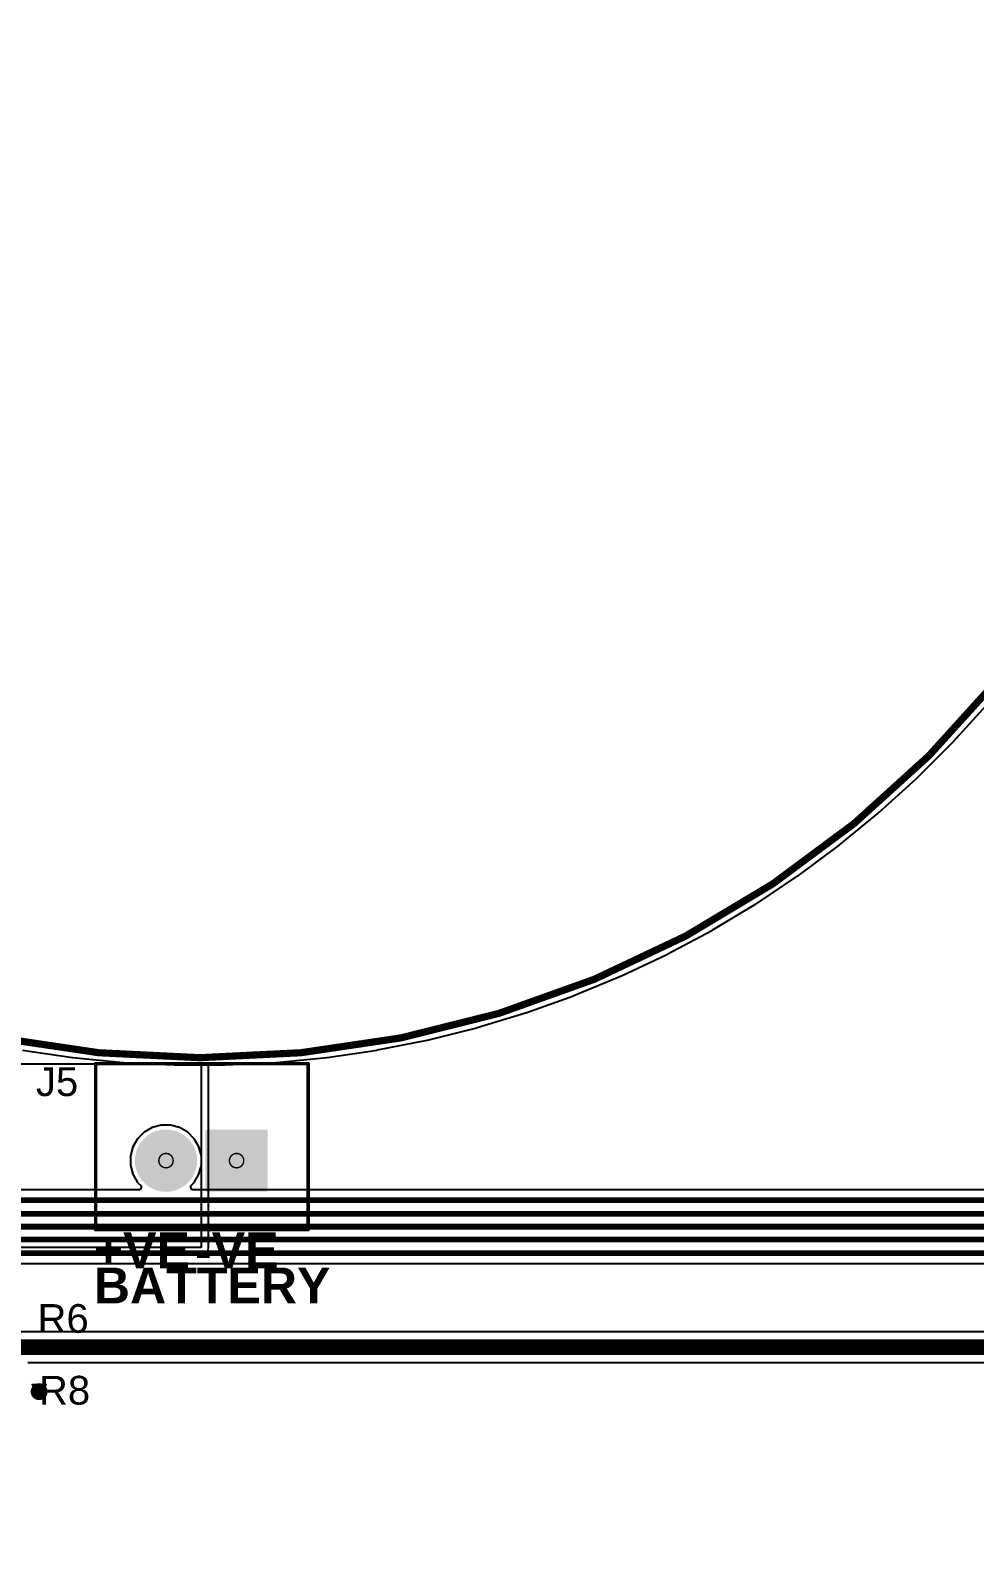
# Model space of a CAD drawing. Header units: inches. Extents: x -89 to 427, y -87 to 99.
# Drawn here: x -6 to 27.4, y -54.3 to -0.2 of the extents above; entities that cross this region are included whole.
import ezdxf

# ---------------------------------------------------------------- set-up
doc = ezdxf.new("R2010")
doc.units = ezdxf.units.IN
for name, color, linetype in [('Board_Outline', 56, 'Continuous'), ('Bottom Layer', 5, 'Continuous'), ('Bottom Solder', 6, 'Continuous'), ('Drill Drawing', 1, 'Continuous'), ('Multi-Layer', 9, 'Continuous'), ('Pad Holes', 156, 'Continuous'), ('Top Layer', 1, 'Continuous'), ('Top Overlay', 2, 'Continuous'), ('Top Solder', 216, 'Continuous'), ('Via Holes', 16, 'Continuous')]:
    doc.layers.add(name, color=color, linetype=linetype)
doc.styles.add('Arial', font='', dxfattribs={"height": 0.2})
doc.styles.add('Arial_Bold', font='', dxfattribs={"height": 0.2})
doc.styles.get('Arial').set_extended_font_data('Arial')
doc.styles.get('Arial_Bold').set_extended_font_data('Arial', bold=True)

msp = doc.modelspace()

# ---------------------------------------------------------------- hatches: boundary and pattern name
at = {"layer": 'Bottom Layer'}
h = msp.add_hatch(color=5, dxfattribs=at)
edge = h.paths.add_edge_path()
edge.add_arc((-1.199, -40.157), 1, 0, 360)
msp.add_hatch(color=5, dxfattribs=at).paths.add_polyline_path([(2.301, -41.157), (0.301, -41.157), (0.301, -39.157), (2.301, -39.157)])
h = msp.add_hatch(color=5, dxfattribs=at)
edge = h.paths.add_edge_path()
edge.add_arc((-5.69, -48.336), 0.3, 0, 360)
at = {"layer": 'Bottom Solder'}
h = msp.add_hatch(color=6, dxfattribs=at)
edge = h.paths.add_edge_path()
edge.add_arc((-1.199, -40.157), 1.102, 0, 360)
msp.add_hatch(color=6, dxfattribs=at).paths.add_polyline_path([(2.402, -41.259), (0.199, -41.259), (0.199, -39.056), (2.402, -39.056)])
at = {"layer": 'Multi-Layer'}
h = msp.add_hatch(color=9, dxfattribs=at)
edge = h.paths.add_edge_path()
edge.add_arc((-1.199, -40.157), 1, 0, 360)
msp.add_hatch(color=9, dxfattribs=at).paths.add_polyline_path([(2.301, -41.157), (0.301, -41.157), (0.301, -39.157), (2.301, -39.157)])
at = {"layer": 'Pad Holes'}
h = msp.add_hatch(color=7, dxfattribs=at)
edge = h.paths.add_edge_path()
edge.add_arc((-1.199, -40.157), 0.5, 0, 360)
h = msp.add_hatch(color=7, dxfattribs=at)
edge = h.paths.add_edge_path()
edge.add_arc((1.301, -40.157), 0.5, 0, 360)
at = {"layer": 'Top Layer'}
h = msp.add_hatch(color=1, dxfattribs=at)
edge = h.paths.add_edge_path()
edge.add_arc((-1.199, -40.157), 1, 0, 360)
msp.add_hatch(color=1, dxfattribs=at).paths.add_polyline_path([(2.301, -41.157), (0.301, -41.157), (0.301, -39.157), (2.301, -39.157)])
h = msp.add_hatch(color=1, dxfattribs=at)
edge = h.paths.add_edge_path()
edge.add_arc((-5.69, -48.336), 0.3, 0, 360)
at = {"layer": 'Top Solder'}
h = msp.add_hatch(color=216, dxfattribs=at)
edge = h.paths.add_edge_path()
edge.add_arc((-1.199, -40.157), 1.102, 0, 360)
msp.add_hatch(color=216, dxfattribs=at).paths.add_polyline_path([(2.402, -41.259), (0.199, -41.259), (0.199, -39.056), (2.402, -39.056)])
at = {"layer": 'Via Holes'}
h = msp.add_hatch(color=7, dxfattribs=at)
edge = h.paths.add_edge_path()
edge.add_arc((-5.69, -48.336), 0.15, 0, 360)

# ---------------------------------------------------------------- linework, layer by layer
at = {"layer": 'Board_Outline'}
for points in [[(87.312, 0, 0.254, 0.254, 1), (-87.312, 0, 0.254, 0.254, 1)], [(36.513, 0, 0.254, 0.254, 1), (-36.513, 0, 0.254, 0.254, 1)]]:
    msp.add_lwpolyline(points, format="xyseb", close=True, dxfattribs=at)
at = {"layer": 'Bottom Layer'}
for p, q in [((26.644, -25.358), (27.848, -24.03)), ((25.368, -26.635), (26.635, -25.368)), ((26.635, -25.368), (26.639, -25.362)), ((26.639, -25.362), (26.644, -25.358)), ((24.03, -27.848), (25.358, -26.644)), ((25.358, -26.644), (25.362, -26.639)), ((25.362, -26.639), (25.368, -26.635)), ((22.635, -28.993), (24.02, -27.856)), ((24.02, -27.856), (24.025, -27.851)), ((24.025, -27.851), (24.03, -27.848)), ((21.185, -30.069), (22.625, -29.001)), ((22.625, -29.001), (22.629, -28.996)), ((22.629, -28.996), (22.635, -28.993)), ((19.684, -31.072), (21.174, -30.076)), ((21.174, -30.076), (21.179, -30.072)), ((21.179, -30.072), (21.185, -30.069)), ((18.136, -32.001), (19.673, -31.079)), ((19.673, -31.079), (19.678, -31.075)), ((19.678, -31.075), (19.684, -31.072)), ((16.543, -32.852), (18.124, -32.007)), ((18.124, -32.007), (18.129, -32.003)), ((18.129, -32.003), (18.136, -32.001)), ((14.912, -33.624), (16.532, -32.858)), ((16.532, -32.858), (16.537, -32.854)), ((16.537, -32.854), (16.543, -32.852)), ((13.244, -34.315), (14.9, -33.629)), ((14.9, -33.629), (14.905, -33.626)), ((14.905, -33.626), (14.912, -33.624)), ((11.544, -34.924), (13.232, -34.32)), ((13.232, -34.32), (13.237, -34.317)), ((13.237, -34.317), (13.244, -34.315)), ((9.816, -35.448), (11.532, -34.928)), ((11.532, -34.928), (11.538, -34.925)), ((11.538, -34.925), (11.544, -34.924)), ((8.065, -35.887), (9.804, -35.452)), ((9.804, -35.452), (9.81, -35.449)), ((9.81, -35.449), (9.816, -35.448)), ((-6.282, -36.242), (-4.509, -36.505)), ((4.509, -36.505), (6.282, -36.242)), ((6.282, -36.242), (6.288, -36.24)), ((6.288, -36.24), (6.295, -36.24)), ((6.295, -36.24), (8.053, -35.89)), ((8.053, -35.89), (8.059, -35.888)), ((8.059, -35.888), (8.065, -35.887)), ((-4.509, -36.505), (-4.502, -36.505)), ((-4.502, -36.505), (-4.496, -36.507)), ((-4.496, -36.507), (-2.712, -36.682)), ((-2.712, -36.682), (-2.706, -36.682)), ((-2.706, -36.682), (-2.7, -36.683)), ((-2.7, -36.683), (-0.909, -36.771)), ((-0.909, -36.771), (-0.903, -36.77)), ((-0.903, -36.77), (-0.896, -36.771)), ((-0.896, -36.771), (0.896, -36.771)), ((0.896, -36.771), (0.903, -36.77)), ((0.903, -36.77), (0.909, -36.771)), ((0.909, -36.771), (2.7, -36.683)), ((2.7, -36.683), (2.706, -36.682)), ((2.706, -36.682), (2.712, -36.682)), ((2.712, -36.682), (4.496, -36.507)), ((4.496, -36.507), (4.502, -36.505)), ((4.502, -36.505), (4.509, -36.505)), ((-1.683, -38.989), (-1.969, -39.154)), ((-1.364, -38.903), (-1.683, -38.989)), ((-1.034, -38.903), (-1.364, -38.903)), ((-0.715, -38.989), (-1.034, -38.903)), ((-0.429, -39.154), (-0.715, -38.989)), ((-2.203, -39.387), (-2.368, -39.673)), ((-1.969, -39.154), (-2.203, -39.387)), ((-0.196, -39.387), (-0.429, -39.154)), ((-0.031, -39.673), (-0.196, -39.387)), ((-2.368, -39.673), (-2.453, -39.992)), ((-2.453, -39.992), (-2.453, -40.322)), ((0.055, -39.992), (-0.031, -39.673)), ((0.055, -40.322), (0.055, -39.992)), ((-2.453, -40.322), (-2.368, -40.641)), ((-2.368, -40.641), (-2.203, -40.927)), ((-0.196, -40.927), (-0.031, -40.641)), ((-0.031, -40.641), (0.055, -40.322)), ((-2.203, -40.927), (-2.065, -41.065)), ((-2.065, -41.065), (-2.118, -41.192)), ((-0.333, -41.065), (-0.196, -40.927)), ((-0.281, -41.192), (-0.333, -41.065)), ((-2.118, -41.192), (-27.795, -41.192)), ((30.101, -41.192), (-0.281, -41.192)), ((-28.688, -43.797), (59.03, -43.797)), ((67.543, -46.218), (-6.495, -46.218)), ((-6.086, -47.305), (67.769, -47.305))]:
    msp.add_line(p, q, dxfattribs=at)
for points in [[(-27.946, -41.554, 0.203, 0.203, 0), (30.251, -41.554, 0.203, 0.203, 0)], [(-28.145, -42.037, 0.203, 0.203, 0), (37.592, -42.037, 0.203, 0.203, 0)], [(-28.335, -42.494, 0.203, 0.203, 0), (45.898, -42.494, 0.203, 0.203, 0)], [(-28.688, -43.434, 0.203, 0.203, 0), (59.03, -43.434, 0.203, 0.203, 0)], [(-28.524, -42.951, 0.203, 0.203, 0), (52.527, -42.951, 0.203, 0.203, 0)], [(-6.629, -46.761, 0.559, 0.559, 0), (67.769, -46.761, 0.559, 0.559, 0)]]:
    msp.add_lwpolyline(points, format="xyseb", dxfattribs=at)
at = {"layer": 'Drill Drawing'}
for points in [[(-0.945, -40.157, 0.0508, 0.0508, 1), (-1.453, -40.157, 0.0508, 0.0508, 1)], [(1.555, -40.157, 0.0508, 0.0508, 1), (1.047, -40.157, 0.0508, 0.0508, 1)], [(-1.466, -40.157, 0.0254, 0.0254, 1), (-1.441, -40.157, 0.0254, 0.0254, 1)], [(-0.958, -40.157, 0.0254, 0.0254, 1), (-0.933, -40.157, 0.0254, 0.0254, 1)], [(1.034, -40.157, 0.0254, 0.0254, 1), (1.059, -40.157, 0.0254, 0.0254, 1)], [(1.542, -40.157, 0.0254, 0.0254, 1), (1.567, -40.157, 0.0254, 0.0254, 1)], [(-5.956, -48.082, 0.0254, 0.0254, 1), (-5.931, -48.082, 0.0254, 0.0254, 1)], [(-5.956, -48.082, 0.0254, 0.0254, 1), (-5.931, -48.082, 0.0254, 0.0254, 1)], [(-5.448, -48.082, 0.0254, 0.0254, 1), (-5.423, -48.082, 0.0254, 0.0254, 1)], [(-5.448, -48.082, 0.0254, 0.0254, 1), (-5.423, -48.082, 0.0254, 0.0254, 1)], [(-5.702, -48.59, 0.0254, 0.0254, 1), (-5.677, -48.59, 0.0254, 0.0254, 1)], [(-5.702, -48.59, 0.0254, 0.0254, 1), (-5.677, -48.59, 0.0254, 0.0254, 1)]]:
    msp.add_lwpolyline(points, format="xyseb", close=True, dxfattribs=at)
for points in [[(-5.944, -48.082, 0.0508, 0.0508, 0), (-5.436, -48.082, 0.0508, 0.0508, 0)], [(-5.944, -48.082, 0.0508, 0.0508, 0), (-5.69, -48.59, 0.0508, 0.0508, 0)], [(-5.69, -48.59, 0.0508, 0.0508, 0), (-5.436, -48.082, 0.0508, 0.0508, 0)]]:
    msp.add_lwpolyline(points, format="xyseb", dxfattribs=at)
at = {"layer": 'Multi-Layer'}
for p, q in [((26.452, -25.184), (27.656, -23.856)), ((25.184, -26.452), (26.452, -25.184)), ((23.856, -27.656), (25.184, -26.452)), ((22.47, -28.793), (23.856, -27.656)), ((21.031, -29.861), (22.47, -28.793)), ((19.54, -30.857), (21.031, -29.861)), ((18.002, -31.779), (19.54, -30.857)), ((16.421, -32.624), (18.002, -31.779)), ((14.801, -33.39), (16.421, -32.624)), ((13.145, -34.076), (14.801, -33.39)), ((11.457, -34.68), (13.145, -34.076)), ((9.741, -35.2), (11.457, -34.68)), ((8.002, -35.636), (9.741, -35.2)), ((6.244, -35.986), (8.002, -35.636)), ((-6.244, -35.986), (-4.471, -36.249)), ((-4.471, -36.249), (-2.687, -36.425)), ((2.687, -36.425), (4.471, -36.249)), ((4.471, -36.249), (6.244, -35.986)), ((-2.687, -36.425), (-0.896, -36.513)), ((-0.896, -36.513), (0, -36.513)), ((0, -36.513), (0.896, -36.513)), ((0.896, -36.513), (2.687, -36.425))]:
    msp.add_line(p, q, dxfattribs=at)
at = {"layer": 'Top Layer'}
for p, q in [((26.644, -25.358), (27.848, -24.03)), ((25.368, -26.635), (26.635, -25.368)), ((26.635, -25.368), (26.639, -25.362)), ((26.639, -25.362), (26.644, -25.358)), ((24.03, -27.848), (25.358, -26.644)), ((25.358, -26.644), (25.362, -26.639)), ((25.362, -26.639), (25.368, -26.635)), ((22.635, -28.993), (24.02, -27.856)), ((24.02, -27.856), (24.025, -27.851)), ((24.025, -27.851), (24.03, -27.848)), ((21.185, -30.069), (22.625, -29.001)), ((22.625, -29.001), (22.629, -28.996)), ((22.629, -28.996), (22.635, -28.993)), ((19.684, -31.072), (21.174, -30.076)), ((21.174, -30.076), (21.179, -30.072)), ((21.179, -30.072), (21.185, -30.069)), ((18.136, -32.001), (19.673, -31.079)), ((19.673, -31.079), (19.678, -31.075)), ((19.678, -31.075), (19.684, -31.072)), ((16.543, -32.852), (18.124, -32.007)), ((18.124, -32.007), (18.129, -32.003)), ((18.129, -32.003), (18.136, -32.001)), ((14.912, -33.624), (16.532, -32.858)), ((16.532, -32.858), (16.537, -32.854)), ((16.537, -32.854), (16.543, -32.852)), ((13.244, -34.315), (14.9, -33.629)), ((14.9, -33.629), (14.905, -33.626)), ((14.905, -33.626), (14.912, -33.624)), ((11.544, -34.924), (13.232, -34.32)), ((13.232, -34.32), (13.237, -34.317)), ((13.237, -34.317), (13.244, -34.315)), ((9.816, -35.448), (11.532, -34.928)), ((11.532, -34.928), (11.538, -34.925)), ((11.538, -34.925), (11.544, -34.924)), ((8.065, -35.887), (9.804, -35.452)), ((9.804, -35.452), (9.81, -35.449)), ((9.81, -35.449), (9.816, -35.448)), ((4.509, -36.505), (6.282, -36.242)), ((6.282, -36.242), (6.288, -36.24)), ((6.288, -36.24), (6.295, -36.24)), ((6.295, -36.24), (8.053, -35.89)), ((8.053, -35.89), (8.059, -35.888)), ((8.059, -35.888), (8.065, -35.887)), ((-8.661, -36.728), (-1.78, -36.728)), ((-1.78, -36.728), (-0.909, -36.771)), ((-0.909, -36.771), (-0.903, -36.77)), ((-0.903, -36.77), (-0.896, -36.771)), ((-0.896, -36.771), (0.051, -36.771)), ((0.051, -36.771), (0.051, -38.049)), ((0.31, -38.049), (0.31, -36.771)), ((0.31, -36.771), (0.896, -36.771)), ((0.896, -36.771), (0.903, -36.77)), ((0.903, -36.77), (0.909, -36.771)), ((0.909, -36.771), (2.7, -36.683)), ((2.7, -36.683), (2.706, -36.682)), ((2.706, -36.682), (2.712, -36.682)), ((2.712, -36.682), (4.496, -36.507)), ((4.496, -36.507), (4.502, -36.505)), ((4.502, -36.505), (4.509, -36.505)), ((0.051, -38.049), (0.051, -38.903)), ((0.31, -38.903), (0.31, -38.049)), ((0.051, -38.903), (0.047, -38.903)), ((0.047, -38.903), (0.047, -41.411)), ((0.306, -38.924), (0.31, -38.903)), ((0.306, -41.391), (0.306, -38.924)), ((0.047, -41.411), (0.051, -41.411)), ((0.051, -41.411), (0.051, -43.231)), ((0.31, -41.411), (0.306, -41.391)), ((0.31, -43.231), (0.31, -41.411)), ((0.051, -43.231), (-14.808, -43.231)), ((0.234, -43.414), (0.29, -43.33)), ((0.29, -43.33), (0.31, -43.231)), ((-7.447, -43.49), (0.051, -43.49)), ((0.051, -43.49), (0.15, -43.47)), ((0.15, -43.47), (0.234, -43.414))]:
    msp.add_line(p, q, dxfattribs=at)
at = {"layer": 'Top Overlay'}
for points in [[(-3.689, -42.599, 0.127, 0.127, 0), (-3.689, -36.725, 0.127, 0.127, 0)], [(-3.689, -36.725, 0.127, 0.127, 0), (3.833, -36.725, 0.127, 0.127, 0)], [(3.833, -42.599, 0.127, 0.127, 0), (3.833, -36.725, 0.127, 0.127, 0)], [(-3.689, -42.599, 0.127, 0.127, 0), (3.833, -42.599, 0.127, 0.127, 0)]]:
    msp.add_lwpolyline(points, format="xyseb", dxfattribs=at)
for points in [[(-3.721, -36.725, 0.0635, 0.0635, 1), (-3.657, -36.725, 0.0635, 0.0635, 1)], [(-3.721, -36.725, 0.0635, 0.0635, 1), (-3.657, -36.725, 0.0635, 0.0635, 1)], [(3.801, -36.725, 0.0635, 0.0635, 1), (3.865, -36.725, 0.0635, 0.0635, 1)], [(3.801, -36.725, 0.0635, 0.0635, 1), (3.865, -36.725, 0.0635, 0.0635, 1)], [(-3.721, -42.599, 0.0635, 0.0635, 1), (-3.657, -42.599, 0.0635, 0.0635, 1)], [(-3.721, -42.599, 0.0635, 0.0635, 1), (-3.657, -42.599, 0.0635, 0.0635, 1)], [(3.801, -42.599, 0.0635, 0.0635, 1), (3.865, -42.599, 0.0635, 0.0635, 1)], [(3.801, -42.599, 0.0635, 0.0635, 1), (3.865, -42.599, 0.0635, 0.0635, 1)]]:
    msp.add_lwpolyline(points, format="xyseb", close=True, dxfattribs=at)

# ---------------------------------------------------------------- texts
at = {"layer": 'Top Overlay', "style": 'Arial'}
for s, p in [('J5', (-5.805, -37.871)), ('R6', (-5.749, -46.253)), ('R8', (-5.698, -48.793))]:
    msp.add_text(s, height=1.016, dxfattribs=at).set_placement(p)
at = {"layer": 'Top Overlay', "style": 'Arial_Bold'}
for s, p in [('+VE', (-3.753, -43.968)), ('-VE', (-0.17, -43.968)), ('BATTERY', (-3.753, -45.212))]:
    msp.add_text(s, height=1.27, rotation=360, dxfattribs=at).set_placement(p)

doc.saveas('drawing.dxf')
